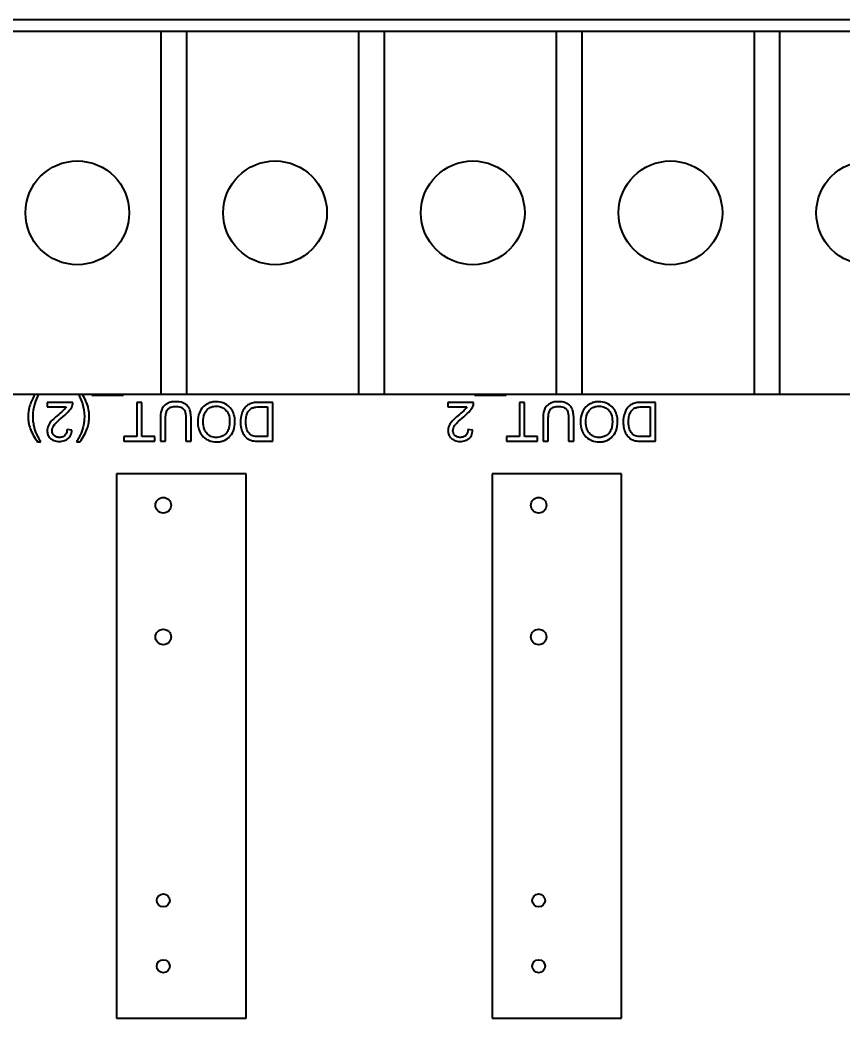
# Model space of a CAD drawing. Header units: millimetres. Extents: x 0 to 5945, y 0 to 4205.
# Drawn here: x 1661.34 to 1693.06, y 240.12 to 278.62 of the extents above; entities that cross this region are included whole.
import ezdxf

# ---------------------------------------------------------------- set-up
doc = ezdxf.new("R2010")
doc.units = ezdxf.units.MM
doc.header["$LTSCALE"] = 5
doc.layers.add('가시적인 것(ISO)', color=3, linetype='Continuous', lineweight=40)

msp = doc.modelspace()

# ---------------------------------------------------------------- linework, layer by layer
at = {"layer": '가시적인 것(ISO)'}
for p, q in [((1744.737, 278.623), (1574.737, 278.623)), ((1666.767, 278.183), (1660.147, 278.183)), ((1666.767, 278.183), (1666.767, 264.183)), ((1667.767, 278.183), (1666.767, 278.183)), ((1667.767, 264.183), (1667.767, 278.183)), ((1674.387, 278.183), (1667.767, 278.183)), ((1674.387, 278.183), (1674.387, 264.183)), ((1675.387, 278.183), (1674.387, 278.183)), ((1675.387, 264.183), (1675.387, 278.183)), ((1682.007, 278.183), (1675.387, 278.183)), ((1682.007, 278.183), (1682.007, 264.183)), ((1683.007, 278.183), (1682.007, 278.183)), ((1683.007, 264.183), (1683.007, 278.183)), ((1689.627, 278.183), (1683.007, 278.183)), ((1689.627, 278.183), (1689.627, 264.183)), ((1690.627, 278.183), (1689.627, 278.183)), ((1690.627, 264.183), (1690.627, 278.183)), ((1697.247, 278.183), (1690.627, 278.183)), ((1660.147, 264.183), (1666.767, 264.183)), ((1664.109, 264.183), (1664.109, 264.156)), ((1664.109, 264.156), (1665.33, 264.156)), ((1665.33, 264.156), (1665.33, 264.183)), ((1666.767, 264.183), (1667.767, 264.183)), ((1667.767, 264.183), (1674.387, 264.183)), ((1674.387, 264.183), (1675.387, 264.183)), ((1675.387, 264.183), (1682.007, 264.183)), ((1678.859, 264.183), (1678.859, 264.156)), ((1678.859, 264.156), (1680.08, 264.156)), ((1680.08, 264.156), (1680.08, 264.183)), ((1682.007, 264.183), (1683.007, 264.183)), ((1683.007, 264.183), (1689.627, 264.183)), ((1689.627, 264.183), (1690.627, 264.183)), ((1690.627, 264.183), (1697.247, 264.183)), ((1663.373, 263.873), (1662.382, 263.873)), ((1662.382, 263.873), (1662.382, 263.696)), ((1666.036, 263.873), (1665.837, 263.873)), ((1665.837, 263.873), (1665.837, 262.55)), ((1666.036, 262.55), (1666.036, 263.873)), ((1671.075, 263.873), (1670.534, 263.873)), ((1671.075, 262.373), (1671.075, 263.873)), ((1678.821, 263.873), (1677.829, 263.873)), ((1677.829, 263.873), (1677.829, 263.696)), ((1680.786, 263.873), (1680.587, 263.873)), ((1680.587, 263.873), (1680.587, 262.55)), ((1680.786, 262.55), (1680.786, 263.873)), ((1685.825, 263.873), (1685.284, 263.873)), ((1685.825, 262.373), (1685.825, 263.873)), ((1662.382, 263.696), (1663.117, 263.696)), ((1670.556, 263.696), (1670.877, 263.696)), ((1670.877, 263.696), (1670.877, 262.55)), ((1677.829, 263.696), (1678.564, 263.696)), ((1685.306, 263.696), (1685.627, 263.696)), ((1685.627, 263.696), (1685.627, 262.55)), ((1666.748, 263.24), (1666.748, 262.373)), ((1666.947, 262.373), (1666.947, 263.238)), ((1667.729, 263.238), (1667.729, 262.373)), ((1667.928, 262.373), (1667.928, 263.24)), ((1681.498, 263.24), (1681.498, 262.373)), ((1681.697, 262.373), (1681.697, 263.238)), ((1682.479, 263.238), (1682.479, 262.373)), ((1682.678, 262.373), (1682.678, 263.24)), ((1663.339, 262.801), (1663.149, 262.82)), ((1678.786, 262.801), (1678.596, 262.82)), ((1662.013, 262.348), (1662.144, 262.348)), ((1663.511, 262.348), (1663.643, 262.348)), ((1665.837, 262.55), (1665.341, 262.55)), ((1665.341, 262.55), (1665.341, 262.373)), ((1665.341, 262.373), (1666.53, 262.373)), ((1666.53, 262.55), (1666.036, 262.55)), ((1666.53, 262.373), (1666.53, 262.55)), ((1666.748, 262.373), (1666.947, 262.373)), ((1667.729, 262.373), (1667.928, 262.373)), ((1670.559, 262.373), (1671.075, 262.373)), ((1670.877, 262.55), (1670.561, 262.55)), ((1680.587, 262.55), (1680.091, 262.55)), ((1680.091, 262.55), (1680.091, 262.373)), ((1680.091, 262.373), (1681.28, 262.373)), ((1681.28, 262.55), (1680.786, 262.55)), ((1681.28, 262.373), (1681.28, 262.55)), ((1681.498, 262.373), (1681.697, 262.373)), ((1682.479, 262.373), (1682.678, 262.373)), ((1685.309, 262.373), (1685.825, 262.373)), ((1685.627, 262.55), (1685.311, 262.55)), ((1670.054, 261.115), (1665.058, 261.115)), ((1665.058, 261.115), (1665.058, 240.125)), ((1670.054, 240.125), (1670.054, 261.115)), ((1684.524, 261.115), (1679.528, 261.115)), ((1679.528, 261.115), (1679.528, 240.125)), ((1684.524, 240.125), (1684.524, 261.115)), ((1665.058, 240.125), (1670.054, 240.125)), ((1679.528, 240.125), (1684.524, 240.125))]:
    msp.add_line(p, q, dxfattribs=at)
for centre, radius in [((1663.547, 271.183), 2), ((1671.167, 271.183), 2), ((1678.787, 271.183), 2), ((1686.407, 271.183), 2), ((1694.027, 271.183), 2), ((1666.857, 259.903), 0.3), ((1681.327, 259.903), 0.3), ((1666.857, 254.823), 0.3), ((1681.327, 254.823), 0.3), ((1666.857, 244.663), 0.25), ((1681.327, 244.663), 0.25), ((1666.857, 242.123), 0.25), ((1681.327, 242.123), 0.25)]:
    msp.add_circle(centre, radius, dxfattribs=at)
for points, knots in [([(1661.919, 264.183), (1661.854, 264.083), (1661.8, 263.975), (1661.72, 263.781), (1661.649, 263.592), (1661.649, 263.33)], [-0.1832014, -0.1832014, -0.1832014, -0.1832014, -0.0787799, -0.0787799, 0, 0, 0, 0]), ([(1661.839, 263.331), (1661.839, 263.499), (1661.865, 263.663), (1661.954, 263.948), (1662.006, 264.068), (1662.068, 264.183)], [-0.10471142, -0.10471142, -0.10471142, -0.10471142, -0.05443322, -0.05443322, -0.01516202, -0.01516202, -0.01516202, -0.01516202]), ([(1663.587, 264.183), (1663.649, 264.068), (1663.702, 263.948), (1663.79, 263.663), (1663.817, 263.499), (1663.817, 263.331)], [-0.08956306, -0.08956306, -0.08956306, -0.08956306, -0.05028586, -0.05028586, 0, 0, 0, 0]), ([(1664.006, 263.33), (1664.006, 263.515), (1663.971, 263.693), (1663.877, 263.922), (1663.825, 264.045), (1663.736, 264.183)], [-0.233985, -0.233985, -0.233985, -0.233985, -0.0717624, -0.0717624, -0.01692, -0.01692, -0.01692, -0.01692]), ([(1662.989, 263.318), (1663.086, 263.398), (1663.175, 263.479), (1663.285, 263.612), (1663.325, 263.675), (1663.351, 263.745)], [-0.05177971, -0.05177971, -0.05177971, -0.05177971, -0.02233854, -0.02233854, 0, 0, 0, 0]), ([(1663.351, 263.745), (1663.359, 263.765), (1663.365, 263.786), (1663.372, 263.829), (1663.374, 263.851), (1663.373, 263.873)], [-0.01312176, -0.01312176, -0.01312176, -0.01312176, -0.00656352, -0.00656352, 0, 0, 0, 0]), ([(1667.335, 263.898), (1667.271, 263.898), (1667.206, 263.893), (1667.09, 263.866), (1667.039, 263.847), (1666.97, 263.807), (1666.912, 263.771), (1666.822, 263.658), (1666.799, 263.606), (1666.757, 263.461), (1666.748, 263.349), (1666.748, 263.24)], [-0.1827395, -0.1827395, -0.1827395, -0.1827395, -0.1243095, -0.1243095, -0.0742781, -0.0742781, -0.0514626, -0.0514626, -0.0329561, -0.0329561, 0, 0, 0, 0]), ([(1666.947, 263.238), (1666.947, 263.301), (1666.95, 263.367), (1666.969, 263.473), (1666.981, 263.521), (1667.018, 263.594), (1667.036, 263.618), (1667.088, 263.662), (1667.122, 263.68), (1667.219, 263.712), (1667.288, 263.719), (1667.352, 263.719)], [-0.06580544, -0.06580544, -0.06580544, -0.06580544, -0.05062257, -0.05062257, -0.03951225, -0.03951225, -0.0306635, -0.0306635, -0.01915675, -0.01915675, 0, 0, 0, 0]), ([(1667.928, 263.24), (1667.928, 263.313), (1667.924, 263.391), (1667.903, 263.52), (1667.888, 263.578), (1667.841, 263.681), (1667.81, 263.724), (1667.74, 263.789), (1667.692, 263.826), (1667.527, 263.887), (1667.428, 263.898), (1667.335, 263.898)], [-0.1666428, -0.1666428, -0.1666428, -0.1666428, -0.120317, -0.120317, -0.0849202, -0.0849202, -0.0527526, -0.0527526, -0.028158, -0.028158, 0, 0, 0, 0]), ([(1667.352, 263.719), (1667.393, 263.719), (1667.434, 263.715), (1667.519, 263.694), (1667.552, 263.678), (1667.606, 263.646), (1667.632, 263.623), (1667.683, 263.557), (1667.697, 263.519), (1667.724, 263.419), (1667.729, 263.326), (1667.729, 263.238)], [-0.0552723, -0.0552723, -0.0552723, -0.0552723, -0.05006966, -0.05006966, -0.04418631, -0.04418631, -0.03650006, -0.03650006, -0.02622502, -0.02622502, 0, 0, 0, 0]), ([(1668.903, 263.898), (1668.85, 263.898), (1668.797, 263.893), (1668.693, 263.871), (1668.644, 263.855), (1668.493, 263.787), (1668.43, 263.732), (1668.327, 263.628), (1668.282, 263.547), (1668.206, 263.363), (1668.186, 263.245), (1668.186, 263.125)], [-0.08052814, -0.08052814, -0.08052814, -0.08052814, -0.075448, -0.075448, -0.0704261, -0.0704261, -0.05969695, -0.05969695, -0.03604414, -0.03604414, 0, 0, 0, 0]), ([(1668.391, 263.123), (1668.391, 263.226), (1668.405, 263.333), (1668.474, 263.497), (1668.513, 263.549), (1668.599, 263.634), (1668.649, 263.667), (1668.768, 263.717), (1668.836, 263.728), (1668.904, 263.728)], [-0.08165834, -0.08165834, -0.08165834, -0.08165834, -0.05685822, -0.05685822, -0.03882835, -0.03882835, -0.0205962, -0.0205962, 0, 0, 0, 0]), ([(1669.621, 263.142), (1669.621, 263.203), (1669.615, 263.263), (1669.59, 263.38), (1669.572, 263.437), (1669.52, 263.553), (1669.477, 263.629), (1669.342, 263.762), (1669.268, 263.811), (1669.098, 263.882), (1669.002, 263.898), (1668.903, 263.898)], [-0.1419282, -0.1419282, -0.1419282, -0.1419282, -0.11405, -0.11405, -0.0863552, -0.0863552, -0.0554723, -0.0554723, -0.0295193, -0.0295193, 0, 0, 0, 0]), ([(1668.904, 263.728), (1668.94, 263.728), (1668.975, 263.725), (1669.043, 263.712), (1669.075, 263.702), (1669.165, 263.664), (1669.217, 263.627), (1669.295, 263.548), (1669.338, 263.494), (1669.404, 263.328), (1669.417, 263.236), (1669.417, 263.145)], [-0.1304948, -0.1304948, -0.1304948, -0.1304948, -0.1101568, -0.1101568, -0.0908219, -0.0908219, -0.0538229, -0.0538229, -0.0272604, -0.0272604, 0, 0, 0, 0]), ([(1670.534, 263.873), (1670.437, 263.873), (1670.311, 263.863), (1670.137, 263.791), (1670.087, 263.757), (1669.993, 263.663), (1669.946, 263.602), (1669.844, 263.351), (1669.835, 263.207), (1669.835, 263.115)], [-0.1013045, -0.1013045, -0.1013045, -0.1013045, -0.0660401, -0.0660401, -0.0467074, -0.0467074, -0.0277304, -0.0277304, 0, 0, 0, 0]), ([(1678.436, 263.318), (1678.533, 263.398), (1678.622, 263.479), (1678.733, 263.612), (1678.773, 263.675), (1678.799, 263.745)], [-0.05177971, -0.05177971, -0.05177971, -0.05177971, -0.02233854, -0.02233854, 0, 0, 0, 0]), ([(1678.799, 263.745), (1678.807, 263.765), (1678.813, 263.786), (1678.82, 263.829), (1678.821, 263.851), (1678.821, 263.873)], [-0.01312176, -0.01312176, -0.01312176, -0.01312176, -0.00656352, -0.00656352, 0, 0, 0, 0]), ([(1682.085, 263.898), (1682.021, 263.898), (1681.956, 263.893), (1681.84, 263.866), (1681.789, 263.847), (1681.72, 263.807), (1681.662, 263.771), (1681.572, 263.658), (1681.549, 263.606), (1681.507, 263.461), (1681.498, 263.349), (1681.498, 263.24)], [-0.1827395, -0.1827395, -0.1827395, -0.1827395, -0.1243095, -0.1243095, -0.0742781, -0.0742781, -0.0514626, -0.0514626, -0.0329561, -0.0329561, 0, 0, 0, 0]), ([(1681.697, 263.238), (1681.697, 263.301), (1681.7, 263.367), (1681.719, 263.473), (1681.731, 263.521), (1681.768, 263.594), (1681.786, 263.618), (1681.838, 263.662), (1681.872, 263.68), (1681.969, 263.712), (1682.038, 263.719), (1682.102, 263.719)], [-0.06580544, -0.06580544, -0.06580544, -0.06580544, -0.05062257, -0.05062257, -0.03951225, -0.03951225, -0.0306635, -0.0306635, -0.01915675, -0.01915675, 0, 0, 0, 0]), ([(1682.678, 263.24), (1682.678, 263.313), (1682.674, 263.391), (1682.653, 263.52), (1682.638, 263.578), (1682.591, 263.681), (1682.56, 263.724), (1682.49, 263.789), (1682.442, 263.826), (1682.277, 263.887), (1682.178, 263.898), (1682.085, 263.898)], [-0.1666428, -0.1666428, -0.1666428, -0.1666428, -0.120317, -0.120317, -0.0849202, -0.0849202, -0.0527526, -0.0527526, -0.028158, -0.028158, 0, 0, 0, 0]), ([(1682.102, 263.719), (1682.143, 263.719), (1682.184, 263.715), (1682.269, 263.694), (1682.302, 263.678), (1682.356, 263.646), (1682.382, 263.623), (1682.433, 263.557), (1682.447, 263.519), (1682.474, 263.419), (1682.479, 263.326), (1682.479, 263.238)], [-0.0552723, -0.0552723, -0.0552723, -0.0552723, -0.05006966, -0.05006966, -0.04418631, -0.04418631, -0.03650006, -0.03650006, -0.02622502, -0.02622502, 0, 0, 0, 0]), ([(1683.653, 263.898), (1683.6, 263.898), (1683.547, 263.893), (1683.443, 263.871), (1683.394, 263.855), (1683.243, 263.787), (1683.18, 263.732), (1683.077, 263.628), (1683.032, 263.547), (1682.956, 263.363), (1682.936, 263.245), (1682.936, 263.125)], [-0.08052814, -0.08052814, -0.08052814, -0.08052814, -0.075448, -0.075448, -0.0704261, -0.0704261, -0.05969695, -0.05969695, -0.03604414, -0.03604414, 0, 0, 0, 0]), ([(1683.141, 263.123), (1683.141, 263.226), (1683.155, 263.333), (1683.224, 263.497), (1683.263, 263.549), (1683.349, 263.634), (1683.399, 263.667), (1683.518, 263.717), (1683.586, 263.728), (1683.654, 263.728)], [-0.08165834, -0.08165834, -0.08165834, -0.08165834, -0.05685822, -0.05685822, -0.03882835, -0.03882835, -0.0205962, -0.0205962, 0, 0, 0, 0]), ([(1684.371, 263.142), (1684.371, 263.203), (1684.365, 263.263), (1684.34, 263.38), (1684.322, 263.437), (1684.27, 263.553), (1684.227, 263.629), (1684.092, 263.762), (1684.018, 263.811), (1683.848, 263.882), (1683.752, 263.898), (1683.653, 263.898)], [-0.1419282, -0.1419282, -0.1419282, -0.1419282, -0.11405, -0.11405, -0.0863552, -0.0863552, -0.0554723, -0.0554723, -0.0295193, -0.0295193, 0, 0, 0, 0]), ([(1683.654, 263.728), (1683.69, 263.728), (1683.725, 263.725), (1683.793, 263.712), (1683.825, 263.702), (1683.915, 263.664), (1683.967, 263.627), (1684.045, 263.548), (1684.088, 263.494), (1684.154, 263.328), (1684.167, 263.236), (1684.167, 263.145)], [-0.1304948, -0.1304948, -0.1304948, -0.1304948, -0.1101568, -0.1101568, -0.0908219, -0.0908219, -0.0538229, -0.0538229, -0.0272604, -0.0272604, 0, 0, 0, 0]), ([(1685.284, 263.873), (1685.187, 263.873), (1685.061, 263.863), (1684.887, 263.791), (1684.837, 263.757), (1684.743, 263.663), (1684.696, 263.602), (1684.594, 263.351), (1684.585, 263.207), (1684.585, 263.115)], [-0.1013045, -0.1013045, -0.1013045, -0.1013045, -0.0660401, -0.0660401, -0.0467074, -0.0467074, -0.0277304, -0.0277304, 0, 0, 0, 0]), ([(1661.649, 263.33), (1661.649, 263.25), (1661.655, 263.17), (1661.682, 263.014), (1661.702, 262.938), (1661.728, 262.863)], [-0.04764847, -0.04764847, -0.04764847, -0.04764847, -0.02365155, -0.02365155, 0, 0, 0, 0]), ([(1661.882, 262.949), (1661.868, 263.012), (1661.857, 263.075), (1661.842, 263.203), (1661.839, 263.267), (1661.839, 263.331)], [-0.03855357, -0.03855357, -0.03855357, -0.03855357, -0.01921174, -0.01921174, 0, 0, 0, 0]), ([(1662.827, 263.408), (1662.654, 263.261), (1662.581, 263.186), (1662.464, 263.054), (1662.433, 262.99), (1662.396, 262.899), (1662.384, 262.842), (1662.384, 262.783)], [-0.03516027, -0.03516027, -0.03516027, -0.03516027, -0.0294768, -0.0294768, -0.01769867, -0.01769867, 0, 0, 0, 0]), ([(1663.117, 263.696), (1663.095, 263.66), (1663.068, 263.626), (1662.974, 263.527), (1662.899, 263.468), (1662.827, 263.408)], [-0.04103729, -0.04103729, -0.04103729, -0.04103729, -0.02838873, -0.02838873, 0, 0, 0, 0]), ([(1663.817, 263.331), (1663.817, 263.267), (1663.813, 263.202), (1663.799, 263.074), (1663.788, 263.01), (1663.773, 262.947)], [-0.03878008, -0.03878008, -0.03878008, -0.03878008, -0.01945438, -0.01945438, 0, 0, 0, 0]), ([(1663.928, 262.863), (1663.954, 262.938), (1663.974, 263.014), (1664, 263.17), (1664.006, 263.25), (1664.006, 263.33)], [-0.04764837, -0.04764837, -0.04764837, -0.04764837, -0.02399687, -0.02399687, 0, 0, 0, 0]), ([(1670.04, 263.112), (1670.04, 263.178), (1670.044, 263.247), (1670.07, 263.385), (1670.09, 263.434), (1670.127, 263.514), (1670.154, 263.555), (1670.189, 263.591)], [-0.03646535, -0.03646535, -0.03646535, -0.03646535, -0.02628406, -0.02628406, -0.01488015, -0.01488015, 0, 0, 0, 0]), ([(1670.189, 263.591), (1670.207, 263.608), (1670.226, 263.623), (1670.276, 263.652), (1670.305, 263.662), (1670.386, 263.689), (1670.468, 263.696), (1670.556, 263.696)], [-0.03972134, -0.03972134, -0.03972134, -0.03972134, -0.03404767, -0.03404767, -0.02637667, -0.02637667, 0, 0, 0, 0]), ([(1678.274, 263.408), (1678.102, 263.261), (1678.029, 263.186), (1677.911, 263.054), (1677.88, 262.99), (1677.843, 262.899), (1677.832, 262.842), (1677.832, 262.783)], [-0.03516027, -0.03516027, -0.03516027, -0.03516027, -0.0294768, -0.0294768, -0.01769867, -0.01769867, 0, 0, 0, 0]), ([(1678.564, 263.696), (1678.542, 263.66), (1678.516, 263.626), (1678.422, 263.527), (1678.347, 263.468), (1678.274, 263.408)], [-0.04103729, -0.04103729, -0.04103729, -0.04103729, -0.02838873, -0.02838873, 0, 0, 0, 0]), ([(1684.79, 263.112), (1684.79, 263.178), (1684.794, 263.247), (1684.82, 263.385), (1684.84, 263.434), (1684.877, 263.514), (1684.904, 263.555), (1684.939, 263.591)], [-0.03646535, -0.03646535, -0.03646535, -0.03646535, -0.02628406, -0.02628406, -0.01488015, -0.01488015, 0, 0, 0, 0]), ([(1684.939, 263.591), (1684.957, 263.608), (1684.976, 263.623), (1685.026, 263.652), (1685.055, 263.662), (1685.136, 263.689), (1685.218, 263.696), (1685.306, 263.696)], [-0.03972134, -0.03972134, -0.03972134, -0.03972134, -0.03404767, -0.03404767, -0.02637667, -0.02637667, 0, 0, 0, 0]), ([(1661.979, 262.654), (1661.959, 262.702), (1661.94, 262.75), (1661.908, 262.848), (1661.894, 262.898), (1661.882, 262.949)], [-0.03112118, -0.03112118, -0.03112118, -0.03112118, -0.01562574, -0.01562574, 0, 0, 0, 0]), ([(1662.574, 262.779), (1662.574, 262.816), (1662.582, 262.852), (1662.611, 262.927), (1662.634, 262.966), (1662.691, 263.044), (1662.765, 263.134), (1662.989, 263.318)], [-0.2183426, -0.2183426, -0.2183426, -0.2183426, -0.1577583, -0.1577583, -0.0869803, -0.0869803, 0, 0, 0, 0]), ([(1663.773, 262.947), (1663.761, 262.896), (1663.747, 262.846), (1663.714, 262.747), (1663.696, 262.699), (1663.675, 262.652)], [-0.03115365, -0.03115365, -0.03115365, -0.03115365, -0.01545144, -0.01545144, 0, 0, 0, 0]), ([(1668.186, 263.125), (1668.186, 263.06), (1668.192, 262.995), (1668.216, 262.871), (1668.234, 262.813), (1668.302, 262.655), (1668.356, 262.59), (1668.478, 262.466), (1668.565, 262.423), (1668.708, 262.363), (1668.804, 262.347), (1668.903, 262.347)], [-0.06480513, -0.06480513, -0.06480513, -0.06480513, -0.05981322, -0.05981322, -0.05512545, -0.05512545, -0.04655354, -0.04655354, -0.0296574, -0.0296574, 0, 0, 0, 0]), ([(1668.902, 262.517), (1668.865, 262.517), (1668.829, 262.52), (1668.758, 262.535), (1668.724, 262.546), (1668.649, 262.58), (1668.596, 262.611), (1668.513, 262.697), (1668.473, 262.75), (1668.405, 262.923), (1668.391, 263.024), (1668.391, 263.123)], [-0.1516136, -0.1516136, -0.1516136, -0.1516136, -0.1220791, -0.1220791, -0.0935316, -0.0935316, -0.0558687, -0.0558687, -0.0298206, -0.0298206, 0, 0, 0, 0]), ([(1669.417, 263.145), (1669.417, 263.078), (1669.412, 263.008), (1669.39, 262.887), (1669.374, 262.832), (1669.329, 262.738), (1669.302, 262.697), (1669.22, 262.618), (1669.164, 262.581), (1669.04, 262.529), (1668.972, 262.517), (1668.902, 262.517)], [-0.09205293, -0.09205293, -0.09205293, -0.09205293, -0.07187986, -0.07187986, -0.05512906, -0.05512906, -0.04039251, -0.04039251, -0.02097998, -0.02097998, 0, 0, 0, 0]), ([(1668.903, 262.347), (1668.956, 262.347), (1669.008, 262.351), (1669.108, 262.37), (1669.155, 262.384), (1669.282, 262.438), (1669.353, 262.488), (1669.456, 262.594), (1669.515, 262.665), (1669.605, 262.893), (1669.621, 263.019), (1669.621, 263.142)], [-0.1914347, -0.1914347, -0.1914347, -0.1914347, -0.1588981, -0.1588981, -0.1283406, -0.1283406, -0.0734868, -0.0734868, -0.0371408, -0.0371408, 0, 0, 0, 0]), ([(1669.835, 263.115), (1669.835, 263.036), (1669.842, 262.956), (1669.874, 262.805), (1669.898, 262.739), (1669.965, 262.611), (1670.012, 262.552), (1670.072, 262.502)], [-0.06427655, -0.06427655, -0.06427655, -0.06427655, -0.04327347, -0.04327347, -0.02318587, -0.02318587, 0, 0, 0, 0]), ([(1670.305, 262.581), (1670.279, 262.591), (1670.255, 262.604), (1670.209, 262.637), (1670.188, 262.657), (1670.14, 262.712), (1670.106, 262.756), (1670.05, 262.912), (1670.04, 263.012), (1670.04, 263.112)], [-0.08863704, -0.08863704, -0.08863704, -0.08863704, -0.07259706, -0.07259706, -0.05563873, -0.05563873, -0.02994642, -0.02994642, 0, 0, 0, 0]), ([(1678.021, 262.779), (1678.021, 262.816), (1678.029, 262.852), (1678.058, 262.927), (1678.081, 262.966), (1678.139, 263.044), (1678.213, 263.134), (1678.436, 263.318)], [-0.2183426, -0.2183426, -0.2183426, -0.2183426, -0.1577583, -0.1577583, -0.0869803, -0.0869803, 0, 0, 0, 0]), ([(1682.936, 263.125), (1682.936, 263.06), (1682.942, 262.995), (1682.966, 262.871), (1682.984, 262.813), (1683.052, 262.655), (1683.106, 262.59), (1683.228, 262.466), (1683.315, 262.423), (1683.458, 262.363), (1683.554, 262.347), (1683.653, 262.347)], [-0.06480513, -0.06480513, -0.06480513, -0.06480513, -0.05981322, -0.05981322, -0.05512545, -0.05512545, -0.04655354, -0.04655354, -0.0296574, -0.0296574, 0, 0, 0, 0]), ([(1683.652, 262.517), (1683.615, 262.517), (1683.579, 262.52), (1683.508, 262.535), (1683.474, 262.546), (1683.399, 262.58), (1683.346, 262.611), (1683.263, 262.697), (1683.223, 262.75), (1683.155, 262.923), (1683.141, 263.024), (1683.141, 263.123)], [-0.1516136, -0.1516136, -0.1516136, -0.1516136, -0.1220791, -0.1220791, -0.0935316, -0.0935316, -0.0558687, -0.0558687, -0.0298206, -0.0298206, 0, 0, 0, 0]), ([(1684.167, 263.145), (1684.167, 263.078), (1684.162, 263.008), (1684.14, 262.887), (1684.124, 262.832), (1684.079, 262.738), (1684.052, 262.697), (1683.97, 262.618), (1683.914, 262.581), (1683.79, 262.529), (1683.722, 262.517), (1683.652, 262.517)], [-0.09205293, -0.09205293, -0.09205293, -0.09205293, -0.07187986, -0.07187986, -0.05512906, -0.05512906, -0.04039251, -0.04039251, -0.02097998, -0.02097998, 0, 0, 0, 0]), ([(1683.653, 262.347), (1683.706, 262.347), (1683.758, 262.351), (1683.858, 262.37), (1683.905, 262.384), (1684.032, 262.438), (1684.103, 262.488), (1684.206, 262.594), (1684.265, 262.665), (1684.355, 262.893), (1684.371, 263.019), (1684.371, 263.142)], [-0.1914347, -0.1914347, -0.1914347, -0.1914347, -0.1588981, -0.1588981, -0.1283406, -0.1283406, -0.0734868, -0.0734868, -0.0371408, -0.0371408, 0, 0, 0, 0]), ([(1684.585, 263.115), (1684.585, 263.036), (1684.592, 262.956), (1684.624, 262.805), (1684.648, 262.739), (1684.715, 262.611), (1684.762, 262.552), (1684.822, 262.502)], [-0.06427655, -0.06427655, -0.06427655, -0.06427655, -0.04327347, -0.04327347, -0.02318587, -0.02318587, 0, 0, 0, 0]), ([(1685.055, 262.581), (1685.029, 262.591), (1685.005, 262.604), (1684.959, 262.637), (1684.938, 262.657), (1684.89, 262.712), (1684.856, 262.756), (1684.8, 262.912), (1684.79, 263.012), (1684.79, 263.112)], [-0.08863704, -0.08863704, -0.08863704, -0.08863704, -0.07259706, -0.07259706, -0.05563873, -0.05563873, -0.02994642, -0.02994642, 0, 0, 0, 0]), ([(1661.728, 262.863), (1661.76, 262.774), (1661.8, 262.688), (1661.895, 262.516), (1661.951, 262.43), (1662.013, 262.348)], [-0.05910636, -0.05910636, -0.05910636, -0.05910636, -0.03070392, -0.03070392, 0, 0, 0, 0]), ([(1662.144, 262.348), (1662.11, 262.406), (1662.073, 262.472), (1662.021, 262.568), (1661.996, 262.616), (1661.979, 262.654)], [-0.03315715, -0.03315715, -0.03315715, -0.03315715, -0.01248793, -0.01248793, 0, 0, 0, 0]), ([(1662.384, 262.783), (1662.384, 262.727), (1662.394, 262.673), (1662.436, 262.572), (1662.466, 262.529), (1662.53, 262.467), (1662.573, 262.431), (1662.707, 262.377), (1662.78, 262.367), (1662.852, 262.367)], [-0.1091803, -0.1091803, -0.1091803, -0.1091803, -0.0754246, -0.0754246, -0.0432877, -0.0432877, -0.0215861, -0.0215861, 0, 0, 0, 0]), ([(1662.856, 262.519), (1662.834, 262.519), (1662.811, 262.521), (1662.768, 262.529), (1662.748, 262.535), (1662.705, 262.554), (1662.675, 262.571), (1662.622, 262.625), (1662.605, 262.65), (1662.58, 262.711), (1662.574, 262.745), (1662.574, 262.779)], [-0.05529017, -0.05529017, -0.05529017, -0.05529017, -0.04364616, -0.04364616, -0.0328661, -0.0328661, -0.0197072, -0.0197072, -0.01028467, -0.01028467, 0, 0, 0, 0]), ([(1662.852, 262.367), (1662.919, 262.367), (1662.987, 262.375), (1663.101, 262.414), (1663.148, 262.44), (1663.218, 262.5), (1663.254, 262.538), (1663.316, 262.66), (1663.332, 262.73), (1663.339, 262.801)], [-0.1036663, -0.1036663, -0.1036663, -0.1036663, -0.0688957, -0.0688957, -0.0410421, -0.0410421, -0.0211527, -0.0211527, 0, 0, 0, 0]), ([(1663.149, 262.82), (1663.149, 262.773), (1663.142, 262.726), (1663.107, 262.642), (1663.085, 262.615), (1663.042, 262.573), (1663.014, 262.555), (1662.942, 262.526), (1662.899, 262.519), (1662.856, 262.519)], [-0.03879416, -0.03879416, -0.03879416, -0.03879416, -0.03076592, -0.03076592, -0.0232504, -0.0232504, -0.01285481, -0.01285481, 0, 0, 0, 0]), ([(1663.675, 262.652), (1663.658, 262.614), (1663.633, 262.566), (1663.582, 262.471), (1663.545, 262.406), (1663.511, 262.348)], [-0.03227518, -0.03227518, -0.03227518, -0.03227518, -0.02006703, -0.02006703, 0, 0, 0, 0]), ([(1663.643, 262.348), (1663.704, 262.43), (1663.761, 262.516), (1663.856, 262.688), (1663.896, 262.774), (1663.928, 262.863)], [-0.05911167, -0.05911167, -0.05911167, -0.05911167, -0.02840499, -0.02840499, 0, 0, 0, 0]), ([(1670.561, 262.55), (1670.512, 262.55), (1670.458, 262.552), (1670.372, 262.562), (1670.335, 262.569), (1670.305, 262.581)], [-0.02271504, -0.02271504, -0.02271504, -0.02271504, -0.00972271, -0.00972271, 0, 0, 0, 0]), ([(1677.832, 262.783), (1677.832, 262.727), (1677.841, 262.673), (1677.883, 262.572), (1677.914, 262.529), (1677.978, 262.467), (1678.021, 262.431), (1678.155, 262.377), (1678.227, 262.367), (1678.299, 262.367)], [-0.1091803, -0.1091803, -0.1091803, -0.1091803, -0.0754246, -0.0754246, -0.0432877, -0.0432877, -0.0215861, -0.0215861, 0, 0, 0, 0]), ([(1678.304, 262.519), (1678.281, 262.519), (1678.258, 262.521), (1678.216, 262.529), (1678.195, 262.535), (1678.153, 262.554), (1678.122, 262.571), (1678.07, 262.625), (1678.052, 262.65), (1678.027, 262.711), (1678.021, 262.745), (1678.021, 262.779)], [-0.05529017, -0.05529017, -0.05529017, -0.05529017, -0.04364616, -0.04364616, -0.0328661, -0.0328661, -0.0197072, -0.0197072, -0.01028467, -0.01028467, 0, 0, 0, 0]), ([(1678.299, 262.367), (1678.366, 262.367), (1678.434, 262.375), (1678.549, 262.414), (1678.595, 262.44), (1678.665, 262.5), (1678.702, 262.538), (1678.764, 262.66), (1678.78, 262.73), (1678.786, 262.801)], [-0.1036663, -0.1036663, -0.1036663, -0.1036663, -0.0688957, -0.0688957, -0.0410421, -0.0410421, -0.0211527, -0.0211527, 0, 0, 0, 0]), ([(1678.596, 262.82), (1678.596, 262.773), (1678.589, 262.726), (1678.554, 262.642), (1678.532, 262.615), (1678.49, 262.573), (1678.461, 262.555), (1678.389, 262.526), (1678.347, 262.519), (1678.304, 262.519)], [-0.03879416, -0.03879416, -0.03879416, -0.03879416, -0.03076592, -0.03076592, -0.0232504, -0.0232504, -0.01285481, -0.01285481, 0, 0, 0, 0]), ([(1685.311, 262.55), (1685.262, 262.55), (1685.208, 262.552), (1685.122, 262.562), (1685.085, 262.569), (1685.055, 262.581)], [-0.02271504, -0.02271504, -0.02271504, -0.02271504, -0.00972271, -0.00972271, 0, 0, 0, 0]), ([(1670.072, 262.502), (1670.102, 262.476), (1670.136, 262.454), (1670.21, 262.418), (1670.25, 262.404), (1670.291, 262.395)], [-0.02477761, -0.02477761, -0.02477761, -0.02477761, -0.01271181, -0.01271181, 0, 0, 0, 0]), ([(1670.291, 262.395), (1670.327, 262.386), (1670.368, 262.381), (1670.455, 262.374), (1670.508, 262.373), (1670.559, 262.373)], [-0.02610579, -0.02610579, -0.02610579, -0.02610579, -0.0151034, -0.0151034, 0, 0, 0, 0]), ([(1684.822, 262.502), (1684.852, 262.476), (1684.886, 262.454), (1684.96, 262.418), (1685, 262.404), (1685.041, 262.395)], [-0.02477761, -0.02477761, -0.02477761, -0.02477761, -0.01271181, -0.01271181, 0, 0, 0, 0]), ([(1685.041, 262.395), (1685.077, 262.386), (1685.118, 262.381), (1685.205, 262.374), (1685.258, 262.373), (1685.309, 262.373)], [-0.02610579, -0.02610579, -0.02610579, -0.02610579, -0.0151034, -0.0151034, 0, 0, 0, 0])]:
    msp.add_open_spline(points, degree=3, knots=knots, dxfattribs=at)

doc.saveas('drawing.dxf')
